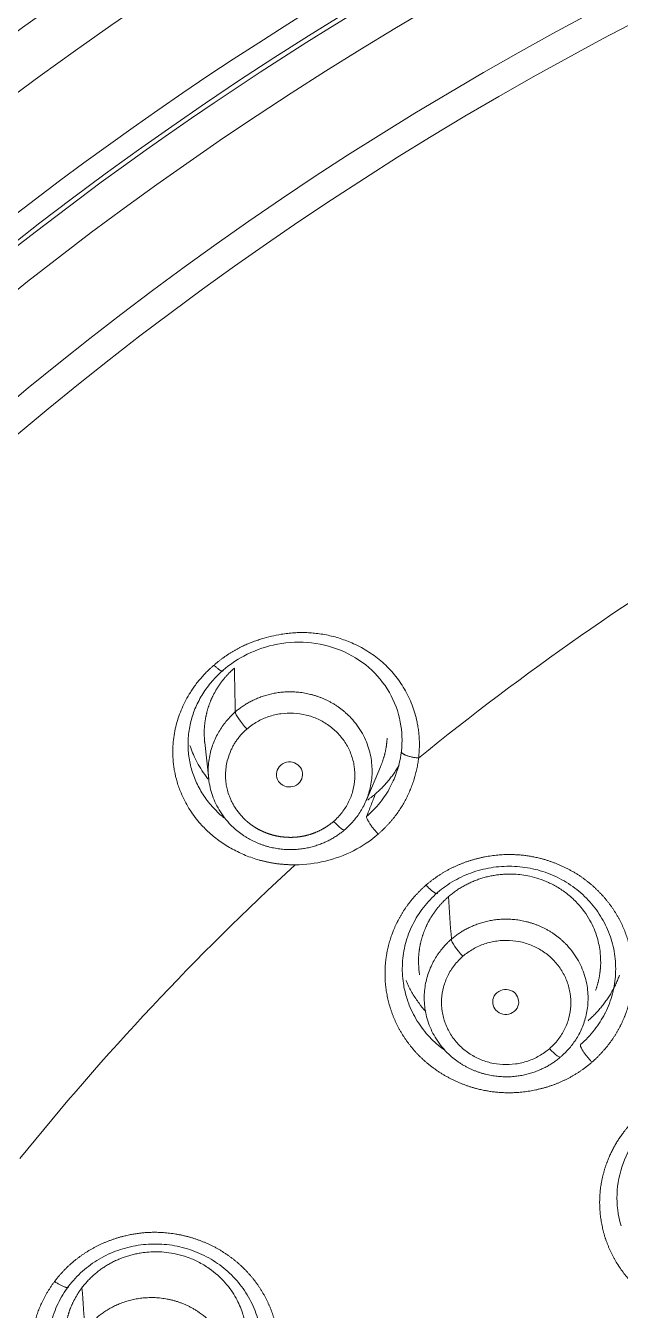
# Model space of a CAD drawing. Extents: x 19821 to 22981, y -91 to 2224.
# Drawn here: x 20707.2 to 20717.51, y 1238.57 to 1260.85 of the extents above; entities that cross this region are included whole.
import ezdxf

# ---------------------------------------------------------------- set-up
doc = ezdxf.new("R2010")
doc.units = 0
doc.header["$LTSCALE"] = 10
doc.header["$MEASUREMENT"] = 0
doc.layers.add('1', color=7, linetype='CONTINUOUS')

msp = doc.modelspace()

# ---------------------------------------------------------------- linework, layer by layer
at = {"layer": '1', "color": 7, "linetype": 'Continuous', "lineweight": 18}
for p, q in [((20710.307, 1248.417), (20710.376, 1247.781)), ((20713.102, 1247.405), (20713.353, 1247.996))]:
    msp.add_line(p, q, dxfattribs=at)
for centre, major_axis, ratio, start_param, end_param in [((20744.931, 1212.861), (62.577, 0), 0.961262, 0, 3.141593), ((20744.931, 1212.247), (-60.5, 0), 0.961262, 4.72417, 7.004197), ((20744.931, 1212.384), (-59.925, 0), 0.961262, 4.712389, 7.853982), ((20744.931, 1212.384), (60, 0), 0.961262, 1.582577, 4.712389), ((20711.038, 1248.734), (-0.196, 0.227), 0.184205, 0.218539, 1.780422), ((20712.539, 1247.131), (0.196, -0.227), 0.184156, 4.92313, 6.380395), ((20714.781, 1244.792), (-0.196, 0.227), 0.184352, 0.237822, 1.78049), ((20716.281, 1243.191), (0.196, -0.227), 0.184302, 4.922804, 6.395694)]:
    msp.add_ellipse(centre, major_axis=major_axis, ratio=ratio, start_param=start_param, end_param=end_param, dxfattribs=at)
at = {"layer": '1', "color": 7, "linetype": 'Continuous', "lineweight": 13}
for centre, major_axis, start_param, end_param in [((20744.931, 1212.541), (61.963, 0), 1.570796, 3.141593), ((20744.931, 1212.247), (59.425, 0), 1.570796, 4.70194), ((20744.931, 1212.247), (57.948, 0), 1.579187, 4.712389), ((20744.931, 1212.291), (57.403, 0), 1.579486, 4.712389), ((20744.931, 1213.073), (-47.825, 0), 5.266052, 5.415363), ((20744.931, 1213.073), (-47.825, 0), 5.475491, 5.624802)]:
    msp.add_ellipse(centre, major_axis=major_axis, ratio=0.961262, start_param=start_param, end_param=end_param, dxfattribs=at)
at = {"layer": '1', "color": 7, "linetype": 'Continuous', "lineweight": 18}
for points, knots in [([(20682.032, 1218.028), (20682.032, 1219.263), (20682.071, 1220.483), (20682.223, 1222.886), (20682.335, 1224.071), (20682.627, 1226.401), (20682.806, 1227.546), (20683.225, 1229.796), (20683.464, 1230.9), (20683.999, 1233.064), (20684.293, 1234.124), (20684.931, 1236.198), (20685.275, 1237.212), (20686.005, 1239.192), (20686.391, 1240.159), (20687.201, 1242.044), (20687.625, 1242.962), (20688.505, 1244.75), (20688.961, 1245.62), (20689.899, 1247.311), (20690.381, 1248.132), (20691.368, 1249.726), (20691.873, 1250.499), (20692.899, 1251.997), (20693.42, 1252.723), (20694.476, 1254.126), (20695.01, 1254.805), (20696.086, 1256.116), (20696.629, 1256.749), (20697.718, 1257.971), (20698.265, 1258.56), (20699.087, 1259.41), (20699.497, 1259.828), (20699.976, 1260.301), (20700.216, 1260.534), (20700.335, 1260.65), (20700.395, 1260.708), (20700.425, 1260.736), (20700.44, 1260.751), (20700.447, 1260.758), (20700.451, 1260.762), (20700.453, 1260.763), (20700.454, 1260.764), (20700.454, 1260.765), (20700.454, 1260.765), (20700.455, 1260.765), (20700.455, 1260.765), (20701.928, 1262.181), (20703.472, 1263.524), (20706.686, 1266.053), (20708.356, 1267.239), (20711.804, 1269.445), (20713.582, 1270.464), (20717.228, 1272.327), (20719.096, 1273.171), (20722.903, 1274.676), (20724.843, 1275.337), (20728.773, 1276.474), (20730.764, 1276.949), (20734.778, 1277.709), (20736.802, 1277.995), (20740.862, 1278.375), (20742.898, 1278.47), (20744.931, 1278.47)], [0, 0, 0, 0, 0.03125, 0.03125, 0.0625, 0.0625, 0.09375, 0.09375, 0.125, 0.125, 0.15625, 0.15625, 0.1875, 0.1875, 0.21875, 0.21875, 0.25, 0.25, 0.28125, 0.28125, 0.3125, 0.3125, 0.34375, 0.34375, 0.375, 0.375, 0.40625, 0.40625, 0.4375, 0.4375, 0.46875, 0.46875, 0.484375, 0.492188, 0.496094, 0.498047, 0.499023, 0.499512, 0.499756, 0.499878, 0.499939, 0.499969, 0.499985, 0.499992, 0.499996, 0.499996, 0.5, 0.5, 0.5625, 0.5625, 0.625, 0.625, 0.6875, 0.6875, 0.75, 0.75, 0.8125, 0.8125, 0.875, 0.875, 0.9375, 0.9375, 1, 1, 1, 1]), ([(20710.468, 1249.759), (20710.474, 1249.764), (20710.486, 1249.775), (20710.505, 1249.791), (20710.524, 1249.806), (20710.542, 1249.821), (20710.561, 1249.836), (20710.581, 1249.851), (20710.6, 1249.865), (20710.619, 1249.88), (20710.638, 1249.894), (20710.658, 1249.907), (20710.677, 1249.921), (20710.697, 1249.934), (20710.716, 1249.947), (20710.736, 1249.96), (20710.756, 1249.973), (20710.776, 1249.985), (20710.796, 1249.997), (20710.816, 1250.009), (20710.836, 1250.02), (20710.857, 1250.032), (20710.877, 1250.043), (20710.897, 1250.054), (20710.918, 1250.064), (20710.939, 1250.075), (20710.959, 1250.085), (20710.998, 1250.103), (20711.055, 1250.128), (20711.132, 1250.159), (20711.211, 1250.188), (20711.321, 1250.223), (20711.461, 1250.261), (20711.612, 1250.291), (20711.744, 1250.31), (20711.856, 1250.32), (20711.967, 1250.324), (20712.076, 1250.323), (20712.185, 1250.316), (20712.299, 1250.303), (20712.416, 1250.283), (20712.536, 1250.256), (20712.655, 1250.221), (20712.771, 1250.18), (20712.894, 1250.128), (20713.022, 1250.065), (20713.151, 1249.988), (20713.274, 1249.903), (20713.389, 1249.808), (20713.498, 1249.704), (20713.597, 1249.592), (20713.688, 1249.472), (20713.769, 1249.344), (20713.84, 1249.209), (20713.901, 1249.068), (20713.951, 1248.924), (20713.98, 1248.811), (20713.995, 1248.732), (20714.003, 1248.687), (20714.01, 1248.643), (20714.015, 1248.599), (20714.02, 1248.554), (20714.023, 1248.51), (20714.026, 1248.465), (20714.027, 1248.42), (20714.027, 1248.375), (20714.027, 1248.329), (20714.025, 1248.284), (20714.022, 1248.238), (20714.018, 1248.193), (20714.014, 1248.162), (20714.013, 1248.147)], [0, 0, 0, 0, 0.004832, 0.009643, 0.014433, 0.019204, 0.023955, 0.028687, 0.033401, 0.038097, 0.042776, 0.047438, 0.052084, 0.056714, 0.061329, 0.065929, 0.070515, 0.075088, 0.079647, 0.084195, 0.08873, 0.093255, 0.097769, 0.102273, 0.106767, 0.111253, 0.115731, 0.120201, 0.135993, 0.152075, 0.16847, 0.185198, 0.219107, 0.252894, 0.274925, 0.296703, 0.318285, 0.339729, 0.361095, 0.382445, 0.40692, 0.431335, 0.455769, 0.480302, 0.505014, 0.535604, 0.565805, 0.595777, 0.62568, 0.656329, 0.686742, 0.717097, 0.74757, 0.779074, 0.810217, 0.841177, 0.872134, 0.881224, 0.890302, 0.899371, 0.908437, 0.917505, 0.92658, 0.935667, 0.94477, 0.953894, 0.963044, 0.972225, 0.981442, 0.990699, 1, 1, 1, 1]), ([(20710.626, 1249.671), (20710.735, 1249.765), (20711.005, 1249.95), (20711.505, 1250.137), (20712.092, 1250.181), (20712.673, 1250.046), (20713.17, 1249.742), (20713.532, 1249.304), (20713.721, 1248.792), (20713.735, 1248.436), (20713.716, 1248.268)], [0, 0, 0, 0, 0.098192, 0.220454, 0.353852, 0.48914, 0.622712, 0.753797, 0.882498, 1, 1, 1, 1]), ([(20709.778, 1247.953), (20709.768, 1248.01), (20709.756, 1248.118), (20709.751, 1248.277), (20709.759, 1248.427), (20709.779, 1248.578), (20709.812, 1248.726), (20709.857, 1248.873), (20709.912, 1249.015), (20709.979, 1249.153), (20710.038, 1249.255), (20710.082, 1249.323), (20710.107, 1249.36), (20710.132, 1249.396), (20710.159, 1249.432), (20710.186, 1249.467), (20710.214, 1249.501), (20710.243, 1249.535), (20710.273, 1249.569), (20710.303, 1249.602), (20710.334, 1249.634), (20710.366, 1249.666), (20710.399, 1249.698), (20710.433, 1249.729), (20710.456, 1249.749), (20710.468, 1249.759)], [0, 0, 0, 0, 0.088033, 0.164897, 0.241296, 0.317655, 0.3944, 0.470847, 0.546705, 0.622356, 0.698182, 0.719663, 0.741117, 0.762555, 0.783987, 0.805421, 0.826867, 0.848335, 0.869834, 0.891374, 0.912963, 0.934611, 0.956327, 0.978121, 1, 1, 1, 1]), ([(20710.307, 1248.417), (20710.306, 1248.421), (20710.298, 1248.5), (20710.296, 1248.587), (20710.301, 1248.677), (20710.303, 1248.698), (20710.305, 1248.72), (20710.307, 1248.741), (20710.31, 1248.762), (20710.313, 1248.783), (20710.316, 1248.804), (20710.319, 1248.825), (20710.323, 1248.845), (20710.327, 1248.866), (20710.331, 1248.887), (20710.336, 1248.907), (20710.341, 1248.928), (20710.346, 1248.948), (20710.351, 1248.969), (20710.357, 1248.989), (20710.363, 1249.009), (20710.369, 1249.029), (20710.376, 1249.049), (20710.383, 1249.069), (20710.39, 1249.088), (20710.397, 1249.108), (20710.405, 1249.127), (20710.413, 1249.147), (20710.421, 1249.166), (20710.43, 1249.185), (20710.438, 1249.204), (20710.447, 1249.222), (20710.457, 1249.241), (20710.466, 1249.26), (20710.476, 1249.278), (20710.486, 1249.296), (20710.496, 1249.314), (20710.506, 1249.332), (20710.517, 1249.35), (20710.528, 1249.367), (20710.539, 1249.385), (20710.551, 1249.402), (20710.562, 1249.419), (20710.574, 1249.436), (20710.586, 1249.453), (20710.598, 1249.469), (20710.611, 1249.486), (20710.624, 1249.502), (20710.637, 1249.518), (20710.65, 1249.534), (20710.663, 1249.549), (20710.677, 1249.565), (20710.69, 1249.58), (20710.704, 1249.595), (20710.718, 1249.61), (20710.733, 1249.625), (20710.747, 1249.639), (20710.762, 1249.653), (20710.776, 1249.667), (20710.791, 1249.681), (20710.807, 1249.695), (20710.817, 1249.704), (20710.822, 1249.708)], [0, 0, 0, 0, 0.007154, 0.16646, 0.181304, 0.196131, 0.210941, 0.225734, 0.24051, 0.25527, 0.270013, 0.284739, 0.299449, 0.314141, 0.328817, 0.343477, 0.358119, 0.372745, 0.387355, 0.401947, 0.416523, 0.431083, 0.445626, 0.460152, 0.474662, 0.489155, 0.503631, 0.518091, 0.532535, 0.546962, 0.561373, 0.575767, 0.590144, 0.604506, 0.61885, 0.633179, 0.647491, 0.661786, 0.676066, 0.690328, 0.704575, 0.718805, 0.733019, 0.747217, 0.761398, 0.775563, 0.789711, 0.803844, 0.81796, 0.83206, 0.846144, 0.860212, 0.874263, 0.888298, 0.902317, 0.91632, 0.930307, 0.944278, 0.958233, 0.972171, 0.986094, 1, 1, 1, 1]), ([(20710.14, 1247.778), (20710.107, 1247.857), (20710.081, 1247.939), (20710.041, 1248.105), (20710.028, 1248.19), (20710.015, 1248.36), (20710.016, 1248.445), (20710.031, 1248.615), (20710.046, 1248.7), (20710.088, 1248.867), (20710.116, 1248.949), (20710.186, 1249.11), (20710.227, 1249.188), (20710.321, 1249.338), (20710.375, 1249.41), (20710.493, 1249.547), (20710.557, 1249.611), (20710.626, 1249.671)], [0, 0, 0, 0, 0.125, 0.125, 0.25, 0.25, 0.375, 0.375, 0.5, 0.5, 0.625, 0.625, 0.75, 0.75, 0.875, 0.875, 1, 1, 1, 1]), ([(20712.738, 1246.909), (20712.743, 1246.913), (20712.751, 1246.92), (20712.764, 1246.932), (20712.777, 1246.943), (20712.789, 1246.955), (20712.844, 1247.008), (20712.94, 1247.116), (20713.057, 1247.298), (20713.15, 1247.515), (20713.207, 1247.764), (20713.213, 1248.038), (20713.157, 1248.328), (20713.028, 1248.618), (20712.881, 1248.807), (20712.771, 1248.913), (20712.728, 1248.952), (20712.683, 1248.988), (20712.637, 1249.023), (20712.59, 1249.055), (20712.543, 1249.085), (20712.494, 1249.113), (20712.445, 1249.139), (20712.396, 1249.163), (20712.345, 1249.185), (20712.295, 1249.205), (20712.245, 1249.223), (20712.194, 1249.238), (20712.143, 1249.252), (20712.092, 1249.264), (20712.042, 1249.274), (20711.991, 1249.282), (20711.941, 1249.288), (20711.891, 1249.292), (20711.842, 1249.295), (20711.793, 1249.296), (20711.745, 1249.296), (20711.697, 1249.294), (20711.65, 1249.29), (20711.603, 1249.285), (20711.558, 1249.279), (20711.513, 1249.271), (20711.469, 1249.262), (20711.425, 1249.252), (20711.383, 1249.24), (20711.341, 1249.228), (20711.301, 1249.215), (20711.261, 1249.2), (20711.223, 1249.185), (20711.185, 1249.168), (20711.148, 1249.151), (20711.113, 1249.134), (20711.078, 1249.115), (20711.044, 1249.096), (20711.012, 1249.076), (20710.98, 1249.056), (20710.95, 1249.035), (20710.92, 1249.014), (20710.891, 1248.992), (20710.864, 1248.97), (20710.846, 1248.955), (20710.837, 1248.947)], [0, 0, 0, 0, 0.003921, 0.007817, 0.011689, 0.015536, 0.019358, 0.064573, 0.114371, 0.16875, 0.227711, 0.291254, 0.359377, 0.43208, 0.50936, 0.522766, 0.53605, 0.549213, 0.562254, 0.575174, 0.587972, 0.600648, 0.613202, 0.625635, 0.637946, 0.650136, 0.662203, 0.674149, 0.685973, 0.697676, 0.709256, 0.720715, 0.732052, 0.743267, 0.75436, 0.765331, 0.776181, 0.786908, 0.797514, 0.807998, 0.81836, 0.8286, 0.838718, 0.848715, 0.858589, 0.868342, 0.877972, 0.887481, 0.896868, 0.906133, 0.915276, 0.924297, 0.933196, 0.941973, 0.950628, 0.959162, 0.967573, 0.975863, 0.98403, 0.992076, 1, 1, 1, 1]), ([(20710.837, 1248.947), (20710.833, 1248.943), (20710.824, 1248.936), (20710.812, 1248.925), (20710.799, 1248.913), (20710.787, 1248.901), (20710.731, 1248.847), (20710.635, 1248.738), (20710.517, 1248.554), (20710.424, 1248.337), (20710.368, 1248.087), (20710.363, 1247.813), (20710.42, 1247.524), (20710.549, 1247.237), (20710.695, 1247.048), (20710.804, 1246.943), (20710.847, 1246.905), (20710.892, 1246.868), (20710.938, 1246.834), (20710.984, 1246.801), (20711.032, 1246.771), (20711.08, 1246.743), (20711.129, 1246.717), (20711.179, 1246.693), (20711.229, 1246.671), (20711.279, 1246.652), (20711.329, 1246.634), (20711.38, 1246.618), (20711.431, 1246.604), (20711.481, 1246.593), (20711.532, 1246.583), (20711.582, 1246.575), (20711.632, 1246.568), (20711.682, 1246.564), (20711.731, 1246.561), (20711.78, 1246.56), (20711.828, 1246.56), (20711.876, 1246.562), (20711.923, 1246.566), (20711.97, 1246.571), (20712.016, 1246.577), (20712.061, 1246.584), (20712.105, 1246.593), (20712.148, 1246.604), (20712.191, 1246.615), (20712.232, 1246.627), (20712.273, 1246.641), (20712.312, 1246.655), (20712.351, 1246.671), (20712.389, 1246.687), (20712.426, 1246.704), (20712.462, 1246.722), (20712.496, 1246.74), (20712.53, 1246.759), (20712.563, 1246.779), (20712.595, 1246.8), (20712.625, 1246.821), (20712.655, 1246.842), (20712.684, 1246.864), (20712.712, 1246.886), (20712.73, 1246.901), (20712.738, 1246.909)], [0, 0, 0, 0, 0.003868, 0.007742, 0.011622, 0.015507, 0.019397, 0.06511, 0.115266, 0.16986, 0.228891, 0.292354, 0.360244, 0.432556, 0.509282, 0.522646, 0.535891, 0.549015, 0.562019, 0.574904, 0.587668, 0.600313, 0.612837, 0.625242, 0.637526, 0.649691, 0.661736, 0.673661, 0.685466, 0.697151, 0.708716, 0.720162, 0.731487, 0.742693, 0.753779, 0.764745, 0.775591, 0.786318, 0.796924, 0.807411, 0.817779, 0.828026, 0.838154, 0.848162, 0.858051, 0.867819, 0.877469, 0.886998, 0.896408, 0.905698, 0.914869, 0.92392, 0.932851, 0.941663, 0.950356, 0.958928, 0.967382, 0.975716, 0.98393, 0.992025, 1, 1, 1, 1]), ([(20710.051, 1248.364), (20710.054, 1248.356), (20710.071, 1248.304), (20710.11, 1248.204), (20710.176, 1248.067), (20710.258, 1247.928), (20710.325, 1247.835), (20710.362, 1247.788), (20710.364, 1247.785)], [0, 0, 0, 0, 0.035104, 0.254155, 0.485231, 0.728345, 0.983508, 1, 1, 1, 1]), ([(20713.468, 1248.493), (20713.468, 1248.493), (20713.468, 1248.486), (20713.467, 1248.472), (20713.465, 1248.451), (20713.463, 1248.429), (20713.461, 1248.408), (20713.459, 1248.387), (20713.456, 1248.366), (20713.453, 1248.345), (20713.449, 1248.324), (20713.446, 1248.304), (20713.442, 1248.283), (20713.437, 1248.262), (20713.433, 1248.242), (20713.428, 1248.221), (20713.423, 1248.201), (20713.417, 1248.18), (20713.411, 1248.16), (20713.405, 1248.14), (20713.399, 1248.12), (20713.392, 1248.1), (20713.386, 1248.08), (20713.378, 1248.061), (20713.371, 1248.041), (20713.363, 1248.022), (20713.357, 1248.006), (20713.353, 1247.997), (20713.352, 1247.995)], [0, 0, 0, 0, 0.000044, 0.041561, 0.083033, 0.124458, 0.165838, 0.207173, 0.248461, 0.289704, 0.3309, 0.372051, 0.413156, 0.454216, 0.495229, 0.536196, 0.577118, 0.617994, 0.658823, 0.699607, 0.740345, 0.781037, 0.821683, 0.862283, 0.902837, 0.943345, 0.983807, 1, 1, 1, 1]), ([(20713.267, 1247.528), (20713.277, 1247.537), (20713.298, 1247.555), (20713.329, 1247.584), (20713.359, 1247.613), (20713.389, 1247.643), (20713.418, 1247.673), (20713.446, 1247.704), (20713.474, 1247.736), (20713.501, 1247.769), (20713.528, 1247.802), (20713.553, 1247.836), (20713.578, 1247.87), (20713.602, 1247.905), (20713.626, 1247.941), (20713.649, 1247.977), (20713.665, 1248.004), (20713.673, 1248.019), (20713.675, 1248.022)], [0, 0, 0, 0, 0.064605, 0.129362, 0.194271, 0.259332, 0.324545, 0.38991, 0.455428, 0.521097, 0.586919, 0.652893, 0.719019, 0.785296, 0.851727, 0.918309, 0.985043, 1, 1, 1, 1]), ([(20713.133, 1247.421), (20713.137, 1247.424), (20713.146, 1247.431), (20713.162, 1247.443), (20713.18, 1247.457), (20713.198, 1247.471), (20713.215, 1247.485), (20713.233, 1247.499), (20713.25, 1247.513), (20713.261, 1247.523), (20713.267, 1247.528)], [0, 0, 0, 0, 0.083299, 0.214733, 0.346008, 0.477124, 0.608081, 0.73888, 0.869519, 1, 1, 1, 1]), ([(20714.342, 1245.815), (20714.432, 1245.893), (20714.53, 1245.962), (20714.738, 1246.081), (20714.848, 1246.13), (20715.076, 1246.208), (20715.194, 1246.236), (20715.434, 1246.27), (20715.555, 1246.275), (20715.797, 1246.263), (20715.917, 1246.246), (20716.151, 1246.189), (20716.266, 1246.149), (20716.484, 1246.049), (20716.588, 1245.989), (20716.782, 1245.85), (20716.872, 1245.772), (20717.034, 1245.599), (20717.106, 1245.505), (20717.23, 1245.306), (20717.282, 1245.2), (20717.363, 1244.981), (20717.392, 1244.868), (20717.427, 1244.638), (20717.433, 1244.521), (20717.42, 1244.289), (20717.402, 1244.174), (20717.343, 1243.948), (20717.302, 1243.838), (20717.247, 1243.727), (20717.244, 1243.721), (20717.241, 1243.715)], [0, 0, 0, 0, 0.071138, 0.071138, 0.142275, 0.142275, 0.213413, 0.213413, 0.284551, 0.284551, 0.355688, 0.355688, 0.426826, 0.426826, 0.497964, 0.497964, 0.569101, 0.569101, 0.640239, 0.640239, 0.711377, 0.711377, 0.782514, 0.782514, 0.853652, 0.853652, 0.92479, 0.92479, 0.995927, 0.995927, 1, 1, 1, 1]), ([(20714.534, 1245.746), (20714.544, 1245.754), (20714.563, 1245.77), (20714.593, 1245.794), (20714.623, 1245.817), (20714.654, 1245.84), (20714.686, 1245.862), (20714.718, 1245.883), (20714.751, 1245.903), (20714.785, 1245.923), (20714.819, 1245.942), (20714.854, 1245.96), (20714.889, 1245.977), (20714.924, 1245.994), (20714.961, 1246.01), (20714.997, 1246.024), (20715.035, 1246.038), (20715.072, 1246.051), (20715.11, 1246.064), (20715.149, 1246.075), (20715.187, 1246.085), (20715.226, 1246.095), (20715.266, 1246.103), (20715.306, 1246.11), (20715.346, 1246.117), (20715.386, 1246.123), (20715.426, 1246.127), (20715.467, 1246.131), (20715.508, 1246.133), (20715.549, 1246.135), (20715.59, 1246.135), (20715.631, 1246.135), (20715.702, 1246.132), (20715.806, 1246.123), (20715.949, 1246.098), (20716.105, 1246.055), (20716.269, 1245.991), (20716.439, 1245.902), (20716.608, 1245.783), (20716.805, 1245.601), (20716.987, 1245.351), (20717.113, 1245.052), (20717.167, 1244.781), (20717.171, 1244.606), (20717.166, 1244.516), (20717.164, 1244.495), (20717.162, 1244.474), (20717.16, 1244.453), (20717.157, 1244.432), (20717.154, 1244.411), (20717.151, 1244.39), (20717.148, 1244.37), (20717.144, 1244.349), (20717.14, 1244.328), (20717.136, 1244.308), (20717.131, 1244.287), (20717.126, 1244.267), (20717.121, 1244.247), (20717.116, 1244.226), (20717.11, 1244.206), (20717.104, 1244.186), (20717.098, 1244.166), (20717.091, 1244.146), (20717.086, 1244.131), (20717.083, 1244.122), (20717.082, 1244.12)], [0, 0, 0, 0, 0.009301, 0.018623, 0.027965, 0.037327, 0.046709, 0.056112, 0.065535, 0.074978, 0.084442, 0.093925, 0.10343, 0.112954, 0.122499, 0.132065, 0.141651, 0.151257, 0.160884, 0.170532, 0.1802, 0.189888, 0.199597, 0.209327, 0.219077, 0.228848, 0.238639, 0.248452, 0.258284, 0.268138, 0.278012, 0.287907, 0.297823, 0.328891, 0.363787, 0.402512, 0.445068, 0.491457, 0.54168, 0.595741, 0.687729, 0.768012, 0.836556, 0.893329, 0.898632, 0.903929, 0.90922, 0.914505, 0.919784, 0.925058, 0.930325, 0.935587, 0.940843, 0.946093, 0.951337, 0.956576, 0.961808, 0.967035, 0.972256, 0.977471, 0.98268, 0.987883, 0.993081, 0.998272, 1, 1, 1, 1]), ([(20713.802, 1244.008), (20713.78, 1244.084), (20713.762, 1244.162), (20713.733, 1244.355), (20713.727, 1244.472), (20713.74, 1244.704), (20713.758, 1244.819), (20713.817, 1245.044), (20713.859, 1245.154), (20713.963, 1245.364), (20714.026, 1245.464), (20714.17, 1245.65), (20714.252, 1245.737), (20714.342, 1245.815)], [0, 0, 0, 0, 0.120144, 0.120144, 0.296115, 0.296115, 0.472087, 0.472087, 0.648058, 0.648058, 0.824029, 0.824029, 1, 1, 1, 1]), ([(20714.03, 1244.387), (20714.026, 1244.415), (20714.012, 1244.518), (20714.01, 1244.629), (20714.015, 1244.719), (20714.017, 1244.74), (20714.019, 1244.761), (20714.021, 1244.782), (20714.024, 1244.803), (20714.027, 1244.824), (20714.03, 1244.845), (20714.033, 1244.866), (20714.037, 1244.886), (20714.041, 1244.907), (20714.045, 1244.928), (20714.05, 1244.948), (20714.055, 1244.969), (20714.06, 1244.989), (20714.065, 1245.009), (20714.071, 1245.029), (20714.077, 1245.049), (20714.083, 1245.069), (20714.09, 1245.089), (20714.097, 1245.109), (20714.104, 1245.128), (20714.111, 1245.148), (20714.119, 1245.167), (20714.127, 1245.186), (20714.135, 1245.205), (20714.143, 1245.224), (20714.152, 1245.243), (20714.161, 1245.262), (20714.17, 1245.28), (20714.179, 1245.299), (20714.189, 1245.317), (20714.199, 1245.335), (20714.209, 1245.353), (20714.22, 1245.371), (20714.23, 1245.389), (20714.241, 1245.406), (20714.252, 1245.423), (20714.264, 1245.441), (20714.275, 1245.458), (20714.287, 1245.474), (20714.299, 1245.491), (20714.311, 1245.507), (20714.324, 1245.524), (20714.336, 1245.54), (20714.349, 1245.556), (20714.362, 1245.572), (20714.376, 1245.587), (20714.389, 1245.603), (20714.403, 1245.618), (20714.417, 1245.633), (20714.431, 1245.648), (20714.445, 1245.662), (20714.459, 1245.677), (20714.474, 1245.691), (20714.489, 1245.705), (20714.503, 1245.719), (20714.519, 1245.732), (20714.529, 1245.741), (20714.534, 1245.746)], [0, 0, 0, 0, 0.055911, 0.207212, 0.221327, 0.235427, 0.24951, 0.263578, 0.27763, 0.291666, 0.305687, 0.319691, 0.33368, 0.347653, 0.361611, 0.375552, 0.389478, 0.403388, 0.417283, 0.431162, 0.445025, 0.458872, 0.472704, 0.48652, 0.500321, 0.514105, 0.527875, 0.541628, 0.555366, 0.569088, 0.582795, 0.596486, 0.610161, 0.623821, 0.637466, 0.651094, 0.664708, 0.678305, 0.691887, 0.705454, 0.719005, 0.73254, 0.74606, 0.759564, 0.773053, 0.786527, 0.799985, 0.813427, 0.826854, 0.840266, 0.853662, 0.867042, 0.880407, 0.893757, 0.907091, 0.92041, 0.933714, 0.947002, 0.960274, 0.973532, 0.986773, 1, 1, 1, 1]), ([(20716.481, 1242.969), (20716.486, 1242.973), (20716.494, 1242.981), (20716.507, 1242.993), (20716.52, 1243.004), (20716.533, 1243.016), (20716.588, 1243.07), (20716.683, 1243.177), (20716.8, 1243.359), (20716.893, 1243.575), (20716.95, 1243.823), (20716.956, 1244.097), (20716.9, 1244.387), (20716.771, 1244.677), (20716.624, 1244.867), (20716.514, 1244.972), (20716.471, 1245.011), (20716.426, 1245.047), (20716.38, 1245.082), (20716.333, 1245.114), (20716.286, 1245.144), (20716.237, 1245.172), (20716.188, 1245.198), (20716.139, 1245.222), (20716.089, 1245.244), (20716.038, 1245.263), (20715.988, 1245.281), (20715.937, 1245.297), (20715.886, 1245.31), (20715.835, 1245.322), (20715.785, 1245.332), (20715.734, 1245.34), (20715.684, 1245.346), (20715.635, 1245.35), (20715.585, 1245.353), (20715.536, 1245.354), (20715.488, 1245.354), (20715.44, 1245.351), (20715.393, 1245.348), (20715.347, 1245.343), (20715.301, 1245.336), (20715.256, 1245.329), (20715.212, 1245.32), (20715.169, 1245.309), (20715.126, 1245.298), (20715.085, 1245.286), (20715.044, 1245.272), (20715.005, 1245.258), (20714.966, 1245.242), (20714.928, 1245.226), (20714.892, 1245.209), (20714.856, 1245.191), (20714.821, 1245.172), (20714.788, 1245.153), (20714.755, 1245.133), (20714.724, 1245.113), (20714.693, 1245.092), (20714.663, 1245.071), (20714.635, 1245.049), (20714.607, 1245.027), (20714.589, 1245.012), (20714.581, 1245.004)], [0, 0, 0, 0, 0.004015, 0.007996, 0.011942, 0.015855, 0.019734, 0.064711, 0.114332, 0.168596, 0.227502, 0.291049, 0.359234, 0.432056, 0.509512, 0.522904, 0.536174, 0.549324, 0.562352, 0.575259, 0.588045, 0.600709, 0.613253, 0.625675, 0.637976, 0.650156, 0.662214, 0.674151, 0.685967, 0.697662, 0.709235, 0.720687, 0.732018, 0.743227, 0.754315, 0.765282, 0.776127, 0.786851, 0.797454, 0.807935, 0.818295, 0.828533, 0.838651, 0.848646, 0.858521, 0.868274, 0.877905, 0.887415, 0.896804, 0.906072, 0.915218, 0.924242, 0.933145, 0.941927, 0.950588, 0.959127, 0.967544, 0.97584, 0.984015, 0.992068, 1, 1, 1, 1]), ([(20714.581, 1245.004), (20714.576, 1245.001), (20714.568, 1244.993), (20714.555, 1244.981), (20714.542, 1244.97), (20714.529, 1244.958), (20714.473, 1244.903), (20714.377, 1244.794), (20714.259, 1244.609), (20714.166, 1244.391), (20714.111, 1244.142), (20714.106, 1243.868), (20714.164, 1243.58), (20714.293, 1243.294), (20714.439, 1243.106), (20714.547, 1243.002), (20714.591, 1242.963), (20714.635, 1242.927), (20714.681, 1242.892), (20714.728, 1242.86), (20714.775, 1242.83), (20714.824, 1242.802), (20714.873, 1242.776), (20714.922, 1242.752), (20714.972, 1242.731), (20715.022, 1242.711), (20715.073, 1242.693), (20715.123, 1242.678), (20715.174, 1242.664), (20715.225, 1242.652), (20715.275, 1242.642), (20715.325, 1242.634), (20715.376, 1242.628), (20715.425, 1242.624), (20715.475, 1242.621), (20715.523, 1242.62), (20715.572, 1242.62), (20715.62, 1242.622), (20715.667, 1242.626), (20715.713, 1242.631), (20715.759, 1242.637), (20715.804, 1242.645), (20715.848, 1242.654), (20715.891, 1242.664), (20715.934, 1242.675), (20715.975, 1242.688), (20716.016, 1242.701), (20716.056, 1242.716), (20716.094, 1242.731), (20716.132, 1242.747), (20716.169, 1242.764), (20716.205, 1242.782), (20716.239, 1242.801), (20716.273, 1242.82), (20716.306, 1242.84), (20716.338, 1242.86), (20716.368, 1242.881), (20716.398, 1242.903), (20716.427, 1242.925), (20716.455, 1242.947), (20716.472, 1242.962), (20716.481, 1242.969)], [0, 0, 0, 0, 0.003927, 0.007866, 0.011819, 0.015784, 0.019761, 0.065641, 0.115909, 0.170562, 0.229596, 0.293008, 0.360794, 0.432949, 0.509466, 0.522824, 0.536063, 0.549181, 0.56218, 0.575059, 0.587818, 0.600457, 0.612977, 0.625376, 0.637656, 0.649816, 0.661856, 0.673777, 0.685577, 0.697258, 0.708819, 0.72026, 0.731582, 0.742784, 0.753866, 0.764828, 0.775671, 0.786394, 0.796997, 0.80748, 0.817844, 0.828089, 0.838213, 0.848218, 0.858103, 0.867869, 0.877515, 0.887041, 0.896448, 0.905735, 0.914902, 0.92395, 0.932878, 0.941687, 0.950376, 0.958946, 0.967396, 0.975726, 0.983937, 0.992028, 1, 1, 1, 1]), ([(20716.95, 1243.593), (20716.961, 1243.602), (20716.982, 1243.621), (20717.012, 1243.649), (20717.043, 1243.678), (20717.072, 1243.708), (20717.101, 1243.738), (20717.13, 1243.77), (20717.157, 1243.802), (20717.184, 1243.834), (20717.211, 1243.867), (20717.236, 1243.901), (20717.261, 1243.935), (20717.286, 1243.97), (20717.309, 1244.006), (20717.332, 1244.042), (20717.353, 1244.079), (20717.375, 1244.116), (20717.395, 1244.154), (20717.414, 1244.192), (20717.433, 1244.231), (20717.45, 1244.27), (20717.467, 1244.31), (20717.482, 1244.348), (20717.491, 1244.373), (20717.496, 1244.384)], [0, 0, 0, 0, 0.042662, 0.085424, 0.128285, 0.171246, 0.214306, 0.257466, 0.300725, 0.344084, 0.387542, 0.431099, 0.474756, 0.518512, 0.562368, 0.606322, 0.650376, 0.69453, 0.738782, 0.783134, 0.827584, 0.872134, 0.916783, 0.961531, 1, 1, 1, 1]), ([(20713.796, 1244.288), (20713.804, 1244.27), (20713.838, 1244.193), (20713.908, 1244.059), (20714.014, 1243.899), (20714.096, 1243.801), (20714.136, 1243.756)], [0, 0, 0, 0, 0.096224, 0.39729, 0.717057, 1, 1, 1, 1]), ([(20717.522, 1240.038), (20717.502, 1240.107), (20717.445, 1240.354), (20717.443, 1240.793), (20717.614, 1241.32), (20717.859, 1241.658), (20718.029, 1241.815), (20718.062, 1241.845)], [0, 0, 0, 0, 0.107706, 0.382715, 0.657917, 0.933796, 1, 1, 1, 1]), ([(20707.947, 1238.988), (20708.019, 1239.082), (20708.099, 1239.169), (20708.277, 1239.327), (20708.374, 1239.398), (20708.58, 1239.519), (20708.69, 1239.57), (20708.917, 1239.651), (20709.034, 1239.68), (20709.273, 1239.717), (20709.395, 1239.724), (20709.637, 1239.715), (20709.757, 1239.699), (20709.992, 1239.645), (20710.107, 1239.607), (20710.327, 1239.51), (20710.432, 1239.451), (20710.628, 1239.315), (20710.719, 1239.238), (20710.883, 1239.067), (20710.957, 1238.974), (20711.083, 1238.776), (20711.137, 1238.671), (20711.221, 1238.453), (20711.251, 1238.34), (20711.289, 1238.111), (20711.297, 1237.994), (20711.287, 1237.762), (20711.271, 1237.646), (20711.241, 1237.526), (20711.239, 1237.52), (20711.238, 1237.514)], [0, 0, 0, 0, 0.071138, 0.071138, 0.142275, 0.142275, 0.213413, 0.213413, 0.284551, 0.284551, 0.355688, 0.355688, 0.426826, 0.426826, 0.497964, 0.497964, 0.569101, 0.569101, 0.640239, 0.640239, 0.711377, 0.711377, 0.782514, 0.782514, 0.853652, 0.853652, 0.92479, 0.92479, 0.995927, 0.995927, 1, 1, 1, 1]), ([(20708.179, 1238.961), (20708.187, 1238.971), (20708.202, 1238.991), (20708.226, 1239.021), (20708.251, 1239.049), (20708.276, 1239.078), (20708.303, 1239.105), (20708.33, 1239.133), (20708.358, 1239.159), (20708.386, 1239.185), (20708.415, 1239.21), (20708.445, 1239.235), (20708.476, 1239.259), (20708.508, 1239.282), (20708.54, 1239.305), (20708.572, 1239.327), (20708.606, 1239.348), (20708.64, 1239.368), (20708.674, 1239.388), (20708.709, 1239.406), (20708.745, 1239.424), (20708.781, 1239.441), (20708.818, 1239.457), (20708.855, 1239.472), (20708.893, 1239.487), (20708.931, 1239.5), (20708.97, 1239.513), (20709.009, 1239.524), (20709.048, 1239.535), (20709.088, 1239.545), (20709.128, 1239.553), (20709.168, 1239.561), (20709.238, 1239.573), (20709.342, 1239.584), (20709.488, 1239.589), (20709.649, 1239.578), (20709.823, 1239.548), (20710.009, 1239.495), (20710.2, 1239.413), (20710.432, 1239.274), (20710.664, 1239.066), (20710.852, 1238.798), (20710.963, 1238.544), (20711.005, 1238.374), (20711.019, 1238.285), (20711.022, 1238.264), (20711.025, 1238.243), (20711.027, 1238.222), (20711.029, 1238.201), (20711.031, 1238.18), (20711.033, 1238.159), (20711.034, 1238.138), (20711.035, 1238.117), (20711.035, 1238.096), (20711.035, 1238.075), (20711.035, 1238.054), (20711.035, 1238.033), (20711.034, 1238.012), (20711.033, 1237.991), (20711.032, 1237.97), (20711.03, 1237.95), (20711.029, 1237.929), (20711.027, 1237.908), (20711.024, 1237.888), (20711.021, 1237.867), (20711.018, 1237.847), (20711.015, 1237.826), (20711.011, 1237.806), (20711.008, 1237.785), (20711.003, 1237.765), (20710.999, 1237.745), (20710.994, 1237.725), (20710.989, 1237.705), (20710.984, 1237.685), (20710.979, 1237.665), (20710.973, 1237.646), (20710.967, 1237.626), (20710.96, 1237.606), (20710.954, 1237.587), (20710.948, 1237.572), (20710.945, 1237.563), (20710.944, 1237.56)], [0, 0, 0, 0, 0.008592, 0.017202, 0.025832, 0.034479, 0.043146, 0.051831, 0.060535, 0.069258, 0.078, 0.08676, 0.09554, 0.104338, 0.113155, 0.12199, 0.130845, 0.139719, 0.148611, 0.157523, 0.166453, 0.175403, 0.184371, 0.193358, 0.202365, 0.21139, 0.220435, 0.229499, 0.238581, 0.247683, 0.256804, 0.265944, 0.275104, 0.303802, 0.336036, 0.371807, 0.411116, 0.453966, 0.500358, 0.550295, 0.635266, 0.709425, 0.77274, 0.825182, 0.83008, 0.834973, 0.83986, 0.844742, 0.849619, 0.85449, 0.859356, 0.864216, 0.869071, 0.873921, 0.878765, 0.883604, 0.888437, 0.893265, 0.898088, 0.902905, 0.907717, 0.912523, 0.917324, 0.92212, 0.92691, 0.931695, 0.936474, 0.941248, 0.946017, 0.95078, 0.955537, 0.96029, 0.965037, 0.969778, 0.974514, 0.979245, 0.98397, 0.98869, 0.993404, 0.998113, 1, 1, 1, 1]), ([(20707.618, 1237.662), (20707.618, 1237.663), (20707.618, 1237.664), (20707.599, 1237.781), (20707.591, 1237.897), (20707.601, 1238.129), (20707.617, 1238.245), (20707.674, 1238.471), (20707.714, 1238.581), (20707.815, 1238.793), (20707.876, 1238.893), (20707.947, 1238.988)], [0, 0, 0, 0, 0.002991, 0.002991, 0.252243, 0.252243, 0.501495, 0.501495, 0.750748, 0.750748, 1, 1, 1, 1]), ([(20707.892, 1237.871), (20707.891, 1237.872), (20707.89, 1237.88), (20707.888, 1237.896), (20707.886, 1237.917), (20707.884, 1237.938), (20707.882, 1237.959), (20707.881, 1237.98), (20707.88, 1238.001), (20707.879, 1238.022), (20707.878, 1238.043), (20707.878, 1238.064), (20707.878, 1238.085), (20707.878, 1238.105), (20707.879, 1238.126), (20707.88, 1238.147), (20707.881, 1238.168), (20707.883, 1238.189), (20707.885, 1238.21), (20707.887, 1238.23), (20707.889, 1238.251), (20707.892, 1238.271), (20707.895, 1238.292), (20707.898, 1238.312), (20707.902, 1238.333), (20707.906, 1238.353), (20707.91, 1238.373), (20707.914, 1238.393), (20707.919, 1238.414), (20707.924, 1238.434), (20707.929, 1238.453), (20707.935, 1238.473), (20707.94, 1238.493), (20707.947, 1238.513), (20707.953, 1238.532), (20707.959, 1238.551), (20707.966, 1238.571), (20707.973, 1238.59), (20707.981, 1238.609), (20707.988, 1238.628), (20707.996, 1238.647), (20708.005, 1238.665), (20708.013, 1238.684), (20708.022, 1238.702), (20708.03, 1238.721), (20708.04, 1238.739), (20708.049, 1238.757), (20708.059, 1238.775), (20708.068, 1238.793), (20708.078, 1238.81), (20708.089, 1238.828), (20708.099, 1238.845), (20708.11, 1238.862), (20708.121, 1238.879), (20708.132, 1238.896), (20708.144, 1238.912), (20708.155, 1238.929), (20708.167, 1238.945), (20708.175, 1238.956), (20708.179, 1238.961)], [0, 0, 0, 0, 0.003106, 0.021469, 0.039811, 0.058133, 0.076434, 0.094715, 0.112975, 0.131214, 0.149433, 0.167631, 0.185809, 0.203967, 0.222104, 0.24022, 0.258316, 0.276392, 0.294447, 0.312482, 0.330496, 0.34849, 0.366463, 0.384416, 0.402349, 0.420261, 0.438153, 0.456024, 0.473875, 0.491706, 0.509517, 0.527307, 0.545077, 0.562827, 0.580556, 0.598265, 0.615954, 0.633622, 0.651271, 0.668899, 0.686506, 0.704094, 0.721661, 0.739209, 0.756736, 0.774242, 0.791729, 0.809196, 0.826642, 0.844068, 0.861474, 0.87886, 0.896226, 0.913572, 0.930898, 0.948203, 0.965489, 0.982755, 1, 1, 1, 1]), ([(20710.534, 1236.62), (20710.537, 1236.624), (20710.544, 1236.634), (20710.554, 1236.648), (20710.564, 1236.662), (20710.574, 1236.676), (20710.616, 1236.739), (20710.686, 1236.863), (20710.761, 1237.064), (20710.806, 1237.294), (20710.807, 1237.548), (20710.755, 1237.818), (20710.637, 1238.09), (20710.448, 1238.348), (20710.263, 1238.504), (20710.133, 1238.585), (20710.082, 1238.615), (20710.031, 1238.641), (20709.979, 1238.666), (20709.926, 1238.688), (20709.873, 1238.708), (20709.819, 1238.726), (20709.766, 1238.741), (20709.712, 1238.755), (20709.658, 1238.766), (20709.605, 1238.775), (20709.552, 1238.782), (20709.499, 1238.787), (20709.446, 1238.791), (20709.394, 1238.792), (20709.343, 1238.791), (20709.292, 1238.789), (20709.241, 1238.785), (20709.192, 1238.78), (20709.143, 1238.772), (20709.095, 1238.764), (20709.048, 1238.753), (20709.001, 1238.742), (20708.956, 1238.729), (20708.912, 1238.715), (20708.868, 1238.699), (20708.826, 1238.683), (20708.785, 1238.665), (20708.745, 1238.647), (20708.706, 1238.627), (20708.668, 1238.606), (20708.631, 1238.585), (20708.596, 1238.563), (20708.561, 1238.54), (20708.528, 1238.517), (20708.496, 1238.493), (20708.465, 1238.468), (20708.435, 1238.443), (20708.406, 1238.418), (20708.378, 1238.392), (20708.352, 1238.365), (20708.327, 1238.339), (20708.302, 1238.312), (20708.279, 1238.285), (20708.257, 1238.258), (20708.243, 1238.24), (20708.236, 1238.231)], [0, 0, 0, 0, 0.004015, 0.007996, 0.011942, 0.015855, 0.019734, 0.064711, 0.114332, 0.168596, 0.227502, 0.291048, 0.359234, 0.432056, 0.509512, 0.522903, 0.536174, 0.549323, 0.562352, 0.575259, 0.588045, 0.600709, 0.613253, 0.625675, 0.637976, 0.650156, 0.662214, 0.674151, 0.685967, 0.697662, 0.709235, 0.720687, 0.732018, 0.743227, 0.754315, 0.765282, 0.776127, 0.786851, 0.797453, 0.807935, 0.818295, 0.828533, 0.83865, 0.848646, 0.85852, 0.868273, 0.877905, 0.887415, 0.896804, 0.906071, 0.915217, 0.924242, 0.933145, 0.941927, 0.950587, 0.959126, 0.967544, 0.97584, 0.984015, 0.992068, 1, 1, 1, 1])]:
    msp.add_open_spline(points, degree=3, knots=knots, dxfattribs=at)
at = {"layer": '1', "color": 7, "linetype": 'Continuous', "lineweight": 13}
for points, degree, knots in [([(20710.468, 1249.759), (20710.471, 1249.755), (20710.492, 1249.735), (20710.519, 1249.711), (20710.545, 1249.691), (20710.561, 1249.678), (20710.577, 1249.669), (20710.596, 1249.658), (20710.616, 1249.652), (20710.625, 1249.659), (20710.626, 1249.668), (20710.626, 1249.671)], 3, [0, 0, 0, 0, 0.039631, 0.219096, 0.308828, 0.398561, 0.488293, 0.578026, 0.75749, 0.936955, 1, 1, 1, 1]), ([(20711.038, 1248.651), (20711.092, 1248.698), (20711.152, 1248.74), (20711.278, 1248.812), (20711.345, 1248.842), (20711.483, 1248.889), (20711.555, 1248.906), (20711.7, 1248.926), (20711.774, 1248.929), (20711.92, 1248.922), (20711.993, 1248.911), (20712.135, 1248.876), (20712.205, 1248.852), (20712.337, 1248.791), (20712.4, 1248.755), (20712.518, 1248.67), (20712.572, 1248.623), (20712.67, 1248.518), (20712.714, 1248.461), (20712.789, 1248.34), (20712.82, 1248.275), (20712.869, 1248.143), (20712.887, 1248.074), (20712.908, 1247.934), (20712.912, 1247.863), (20712.904, 1247.723), (20712.893, 1247.652), (20712.857, 1247.516), (20712.832, 1247.449), (20712.769, 1247.322), (20712.731, 1247.261), (20712.643, 1247.148), (20712.594, 1247.096), (20712.539, 1247.048)], 3, [0, 0, 0, 0, 0.0625, 0.0625, 0.125, 0.125, 0.1875, 0.1875, 0.25, 0.25, 0.3125, 0.3125, 0.375, 0.375, 0.4375, 0.4375, 0.5, 0.5, 0.5625, 0.5625, 0.625, 0.625, 0.6875, 0.6875, 0.75, 0.75, 0.8125, 0.8125, 0.875, 0.875, 0.9375, 0.9375, 1, 1, 1, 1]), ([(20712.539, 1247.048), (20712.535, 1247.045), (20712.526, 1247.037), (20712.514, 1247.027), (20712.501, 1247.016), (20712.488, 1247.006), (20712.474, 1246.996), (20712.461, 1246.987), (20712.448, 1246.977), (20712.434, 1246.968), (20712.421, 1246.959), (20712.407, 1246.95), (20712.394, 1246.942), (20712.38, 1246.934), (20712.366, 1246.926), (20712.353, 1246.918), (20712.339, 1246.91), (20712.325, 1246.903), (20712.311, 1246.896), (20712.297, 1246.889), (20712.283, 1246.882), (20712.269, 1246.876), (20712.255, 1246.869), (20712.241, 1246.863), (20712.227, 1246.857), (20712.213, 1246.852), (20712.198, 1246.846), (20712.184, 1246.841), (20712.17, 1246.836), (20712.156, 1246.831), (20712.142, 1246.827), (20712.128, 1246.822), (20712.114, 1246.818), (20712.1, 1246.814), (20712.086, 1246.81), (20712.072, 1246.807), (20712.058, 1246.803), (20712.044, 1246.8), (20712.03, 1246.797), (20712.016, 1246.794), (20712.002, 1246.792), (20711.988, 1246.789), (20711.975, 1246.787), (20711.961, 1246.785), (20711.947, 1246.783), (20711.934, 1246.781), (20711.92, 1246.78), (20711.907, 1246.778), (20711.893, 1246.777), (20711.88, 1246.776), (20711.867, 1246.775), (20711.853, 1246.774), (20711.84, 1246.773), (20711.827, 1246.773), (20711.814, 1246.772), (20711.801, 1246.772), (20711.788, 1246.772), (20711.775, 1246.772), (20711.763, 1246.773), (20711.75, 1246.773), (20711.737, 1246.773), (20711.725, 1246.774), (20711.712, 1246.775), (20711.7, 1246.776), (20711.688, 1246.777), (20711.676, 1246.778), (20711.664, 1246.779), (20711.652, 1246.78), (20711.64, 1246.782), (20711.628, 1246.783), (20711.616, 1246.785), (20711.605, 1246.787), (20711.593, 1246.789), (20711.582, 1246.791), (20711.571, 1246.793), (20711.559, 1246.795), (20711.548, 1246.797), (20711.537, 1246.8), (20711.526, 1246.802), (20711.515, 1246.805), (20711.505, 1246.808), (20711.494, 1246.81), (20711.484, 1246.813), (20711.473, 1246.816), (20711.463, 1246.819), (20711.453, 1246.822), (20711.443, 1246.825), (20711.433, 1246.828), (20711.423, 1246.832), (20711.413, 1246.835), (20711.403, 1246.838), (20711.394, 1246.842), (20711.384, 1246.845), (20711.375, 1246.849), (20711.366, 1246.852), (20711.356, 1246.856), (20711.347, 1246.86), (20711.338, 1246.863), (20711.33, 1246.867), (20711.321, 1246.871), (20711.312, 1246.875), (20711.304, 1246.879), (20711.295, 1246.883), (20711.287, 1246.887), (20711.279, 1246.891), (20711.27, 1246.895), (20711.262, 1246.899), (20711.254, 1246.903), (20711.247, 1246.907), (20711.239, 1246.911), (20711.231, 1246.915), (20711.224, 1246.919), (20711.216, 1246.924), (20711.209, 1246.928), (20711.202, 1246.932), (20711.195, 1246.936), (20711.188, 1246.941), (20711.181, 1246.945), (20711.174, 1246.949), (20711.167, 1246.954), (20711.16, 1246.958), (20711.154, 1246.962), (20711.147, 1246.966), (20711.141, 1246.971), (20711.135, 1246.975), (20711.129, 1246.979), (20711.123, 1246.984), (20711.117, 1246.988), (20711.111, 1246.992), (20711.105, 1246.997), (20711.099, 1247.001), (20711.093, 1247.005), (20711.088, 1247.009), (20711.082, 1247.014), (20711.077, 1247.018), (20711.072, 1247.022), (20711.067, 1247.026), (20711.061, 1247.03), (20711.056, 1247.035), (20711.051, 1247.039), (20711.047, 1247.043), (20711.042, 1247.047), (20711.037, 1247.051), (20711.032, 1247.055), (20711.028, 1247.059), (20711.023, 1247.063), (20711.019, 1247.067), (20711.015, 1247.071), (20711.01, 1247.075), (20711.006, 1247.079), (20711.002, 1247.083), (20710.998, 1247.086), (20710.994, 1247.09), (20710.99, 1247.094), (20710.987, 1247.098), (20710.983, 1247.101), (20710.979, 1247.105), (20710.976, 1247.109), (20710.972, 1247.112), (20710.969, 1247.116), (20710.965, 1247.119), (20710.962, 1247.123), (20710.925, 1247.162), (20710.866, 1247.234), (20710.801, 1247.337), (20710.761, 1247.419), (20710.727, 1247.5), (20710.7, 1247.586), (20710.68, 1247.681), (20710.67, 1247.764), (20710.667, 1247.836), (20710.669, 1247.956), (20710.694, 1248.106), (20710.746, 1248.25), (20710.788, 1248.338), (20710.819, 1248.394), (20710.855, 1248.449), (20710.895, 1248.503), (20710.939, 1248.556), (20710.977, 1248.595), (20711.006, 1248.622), (20711.022, 1248.637), (20711.033, 1248.647), (20711.038, 1248.651)], 3, [0, 0, 0, 0, 0.004832, 0.009642, 0.014431, 0.019198, 0.023943, 0.028666, 0.033368, 0.038049, 0.042707, 0.047344, 0.051959, 0.056553, 0.061125, 0.065675, 0.070204, 0.074711, 0.079196, 0.08366, 0.088102, 0.092522, 0.096921, 0.101298, 0.105653, 0.109987, 0.114299, 0.11859, 0.122858, 0.127105, 0.131331, 0.135535, 0.139717, 0.143877, 0.148016, 0.152133, 0.156228, 0.160302, 0.164354, 0.168385, 0.172394, 0.176381, 0.180346, 0.18429, 0.188212, 0.192113, 0.195992, 0.199849, 0.203684, 0.207498, 0.21129, 0.215061, 0.21881, 0.222537, 0.226243, 0.229927, 0.233589, 0.237229, 0.240848, 0.244446, 0.248021, 0.251575, 0.255107, 0.258618, 0.262107, 0.265574, 0.26902, 0.272444, 0.275846, 0.279227, 0.282586, 0.285923, 0.289239, 0.292533, 0.295805, 0.299056, 0.302285, 0.305492, 0.308678, 0.311842, 0.314984, 0.318105, 0.321204, 0.324282, 0.327337, 0.330371, 0.333384, 0.336374, 0.339344, 0.342291, 0.345217, 0.348121, 0.351003, 0.353864, 0.356703, 0.359521, 0.362316, 0.365091, 0.367843, 0.370574, 0.373283, 0.375971, 0.378636, 0.381281, 0.383903, 0.386504, 0.389083, 0.391641, 0.394176, 0.396691, 0.399183, 0.401654, 0.404103, 0.406531, 0.408937, 0.411321, 0.413684, 0.416025, 0.418344, 0.420641, 0.422917, 0.425172, 0.427404, 0.429615, 0.431804, 0.433972, 0.436118, 0.438242, 0.440345, 0.442426, 0.444485, 0.446523, 0.448539, 0.450533, 0.452506, 0.454457, 0.456386, 0.458294, 0.46018, 0.462045, 0.463887, 0.465708, 0.467508, 0.469286, 0.471042, 0.472776, 0.474489, 0.47618, 0.477849, 0.479497, 0.481123, 0.482728, 0.484311, 0.485872, 0.487411, 0.488929, 0.490425, 0.4919, 0.493353, 0.494784, 0.496194, 0.497581, 0.498948, 0.543054, 0.578533, 0.605381, 0.623592, 0.655956, 0.684566, 0.709417, 0.730505, 0.747828, 0.815777, 0.864408, 0.88261, 0.901287, 0.920436, 0.940057, 0.960147, 0.980706, 0.987795, 0.994227, 1, 1, 1, 1]), ([(20711.876, 1246.297), (20711.868, 1246.297), (20711.851, 1246.297), (20711.826, 1246.297), (20711.802, 1246.298), (20711.777, 1246.298), (20711.753, 1246.299), (20711.728, 1246.301), (20711.704, 1246.302), (20711.68, 1246.304), (20711.655, 1246.306), (20711.631, 1246.308), (20711.607, 1246.31), (20711.583, 1246.313), (20711.559, 1246.316), (20711.535, 1246.319), (20711.511, 1246.323), (20711.487, 1246.326), (20711.464, 1246.331), (20711.44, 1246.335), (20711.416, 1246.339), (20711.393, 1246.344), (20711.37, 1246.349), (20711.346, 1246.355), (20711.323, 1246.36), (20711.3, 1246.366), (20711.276, 1246.372), (20711.221, 1246.388), (20711.133, 1246.415), (20711.015, 1246.459), (20710.9, 1246.51), (20710.788, 1246.567), (20710.679, 1246.631), (20710.575, 1246.7), (20710.476, 1246.774), (20710.383, 1246.854), (20710.294, 1246.94), (20710.171, 1247.075), (20710.026, 1247.272), (20709.904, 1247.511), (20709.825, 1247.732), (20709.792, 1247.87), (20709.779, 1247.944), (20709.778, 1247.953)], 3, [0, 0, 0, 0, 0.008224, 0.016426, 0.024607, 0.032767, 0.040907, 0.049029, 0.057134, 0.065223, 0.073297, 0.081356, 0.089403, 0.097439, 0.105463, 0.113478, 0.121485, 0.129485, 0.137479, 0.145467, 0.153452, 0.161435, 0.169416, 0.177396, 0.185378, 0.193362, 0.201348, 0.20934, 0.251337, 0.293328, 0.335463, 0.377897, 0.420778, 0.463208, 0.505489, 0.547783, 0.590254, 0.633067, 0.738911, 0.846318, 0.918394, 0.99024, 1, 1, 1, 1]), ([(20710.638, 1247.113), (20710.626, 1247.123), (20710.614, 1247.133), (20710.534, 1247.202), (20710.471, 1247.266), (20710.356, 1247.401), (20710.304, 1247.472), (20710.213, 1247.621), (20710.173, 1247.698), (20710.14, 1247.778)], 3, [0, 0, 0, 0, 0.054746, 0.054746, 0.369831, 0.369831, 0.684915, 0.684915, 1, 1, 1, 1]), ([(20713.588, 1247.784), (20713.569, 1247.738), (20713.547, 1247.692), (20713.472, 1247.551), (20713.412, 1247.459), (20713.274, 1247.287), (20713.197, 1247.207), (20713.113, 1247.134)], 3, [0, 0, 0, 0, 0.186558, 0.186558, 0.593279, 0.593279, 1, 1, 1, 1]), ([(20713.312, 1246.829), (20713.3, 1246.843), (20713.287, 1246.857), (20713.261, 1246.887), (20713.247, 1246.903), (20713.221, 1246.936), (20713.208, 1246.952), (20713.184, 1246.985), (20713.173, 1247.001), (20713.153, 1247.032), (20713.144, 1247.046), (20713.13, 1247.072), (20713.124, 1247.084), (20713.116, 1247.104), (20713.113, 1247.112), (20713.111, 1247.125), (20713.112, 1247.131), (20713.113, 1247.134)], 3, [0, 0, 0, 0, 0.125, 0.125, 0.25, 0.25, 0.375, 0.375, 0.5, 0.5, 0.625, 0.625, 0.75, 0.75, 0.875, 0.875, 1, 1, 1, 1]), ([(20714.141, 1245.944), (20714.464, 1246.22), (20714.855, 1246.353), (20715.054, 1246.42), (20715.479, 1246.482), (20716.112, 1246.452), (20716.504, 1246.272), (20716.898, 1246.091), (20717.184, 1245.782), (20717.467, 1245.476), (20717.609, 1245.086), (20717.749, 1244.699), (20717.725, 1244.291), (20717.713, 1244.09), (20717.607, 1243.696), (20717.516, 1243.514), (20717.339, 1243.157), (20717.018, 1242.873)], 2, [0, 0, 0, 0.125, 0.125, 0.1875, 0.25, 0.375, 0.375, 0.5, 0.5, 0.625, 0.625, 0.75, 0.75, 0.8125, 0.875, 0.875, 1, 1, 1]), ([(20717.018, 1242.873), (20716.695, 1242.597), (20716.304, 1242.464), (20716.105, 1242.397), (20715.681, 1242.336), (20715.047, 1242.366), (20714.655, 1242.546), (20714.262, 1242.727), (20713.976, 1243.035), (20713.692, 1243.341), (20713.551, 1243.731), (20713.411, 1244.118), (20713.435, 1244.526), (20713.446, 1244.727), (20713.552, 1245.121), (20713.643, 1245.303), (20713.82, 1245.66), (20714.141, 1245.944)], 2, [0, 0, 0, 0.125, 0.125, 0.1875, 0.25, 0.375, 0.375, 0.5, 0.5, 0.625, 0.625, 0.75, 0.75, 0.8125, 0.875, 0.875, 1, 1, 1]), ([(20714.781, 1244.71), (20714.836, 1244.757), (20714.895, 1244.799), (20715.021, 1244.871), (20715.088, 1244.901), (20715.226, 1244.948), (20715.298, 1244.965), (20715.443, 1244.985), (20715.517, 1244.988), (20715.663, 1244.981), (20715.736, 1244.97), (20715.878, 1244.936), (20715.948, 1244.912), (20716.08, 1244.851), (20716.143, 1244.814), (20716.261, 1244.73), (20716.315, 1244.682), (20716.413, 1244.577), (20716.457, 1244.52), (20716.532, 1244.399), (20716.563, 1244.335), (20716.612, 1244.202), (20716.63, 1244.133), (20716.651, 1243.994), (20716.654, 1243.923), (20716.647, 1243.782), (20716.636, 1243.712), (20716.6, 1243.575), (20716.575, 1243.509), (20716.511, 1243.381), (20716.473, 1243.321), (20716.386, 1243.208), (20716.336, 1243.155), (20716.282, 1243.108)], 3, [0, 0, 0, 0, 0.0625, 0.0625, 0.125, 0.125, 0.1875, 0.1875, 0.25, 0.25, 0.3125, 0.3125, 0.375, 0.375, 0.4375, 0.4375, 0.5, 0.5, 0.5625, 0.5625, 0.625, 0.625, 0.6875, 0.6875, 0.75, 0.75, 0.8125, 0.8125, 0.875, 0.875, 0.9375, 0.9375, 1, 1, 1, 1]), ([(20716.282, 1243.108), (20716.227, 1243.061), (20716.168, 1243.019), (20716.042, 1242.947), (20715.975, 1242.917), (20715.836, 1242.87), (20715.765, 1242.853), (20715.62, 1242.833), (20715.546, 1242.829), (20715.4, 1242.837), (20715.327, 1242.847), (20715.185, 1242.882), (20715.115, 1242.906), (20714.983, 1242.967), (20714.92, 1243.004), (20714.802, 1243.088), (20714.748, 1243.136), (20714.65, 1243.241), (20714.606, 1243.298), (20714.531, 1243.419), (20714.5, 1243.483), (20714.451, 1243.616), (20714.433, 1243.685), (20714.412, 1243.824), (20714.408, 1243.895), (20714.416, 1244.036), (20714.427, 1244.106), (20714.463, 1244.243), (20714.488, 1244.309), (20714.551, 1244.437), (20714.589, 1244.497), (20714.677, 1244.61), (20714.727, 1244.663), (20714.781, 1244.71)], 3, [0, 0, 0, 0, 0.0625, 0.0625, 0.125, 0.125, 0.1875, 0.1875, 0.25, 0.25, 0.3125, 0.3125, 0.375, 0.375, 0.4375, 0.4375, 0.5, 0.5, 0.5625, 0.5625, 0.625, 0.625, 0.6875, 0.6875, 0.75, 0.75, 0.8125, 0.8125, 0.875, 0.875, 0.9375, 0.9375, 1, 1, 1, 1]), ([(20714.449, 1243.091), (20714.362, 1243.156), (20714.28, 1243.229), (20714.125, 1243.394), (20714.053, 1243.488), (20713.929, 1243.687), (20713.878, 1243.793), (20713.824, 1243.937), (20713.813, 1243.972), (20713.802, 1244.008)], 3, [0, 0, 0, 0, 0.282863, 0.282863, 0.592341, 0.592341, 0.901818, 0.901818, 1, 1, 1, 1]), ([(20717.241, 1243.715), (20717.19, 1243.617), (20717.131, 1243.523), (20716.99, 1243.342), (20716.908, 1243.255), (20716.818, 1243.178)], 3, [0, 0, 0, 0, 0.485265, 0.485265, 1, 1, 1, 1]), ([(20720.735, 1238.905), (20720.418, 1238.63), (20719.82, 1238.428), (20719.4, 1238.367), (20718.979, 1238.388), (20718.568, 1238.488), (20718.377, 1238.575), (20717.991, 1238.751), (20717.414, 1239.367), (20717.272, 1239.758), (20717.202, 1239.949), (20717.143, 1240.351), (20717.166, 1240.755), (20717.22, 1240.954), (20717.273, 1241.149), (20717.545, 1241.698), (20717.862, 1241.972)], 2, [0, 0, 0, 0.125, 0.1875, 0.25, 0.3125, 0.375, 0.375, 0.5, 0.625, 0.625, 0.6875, 0.75, 0.8125, 0.8125, 0.875, 1, 1, 1]), ([(20707.705, 1239.072), (20707.961, 1239.407), (20708.314, 1239.615), (20708.495, 1239.721), (20708.896, 1239.865), (20709.523, 1239.963), (20709.945, 1239.865), (20710.369, 1239.766), (20710.715, 1239.522), (20711.059, 1239.279), (20711.282, 1238.926), (20711.502, 1238.575), (20711.567, 1238.171), (20711.599, 1237.972), (20711.581, 1237.566), (20711.531, 1237.37), (20711.435, 1236.986), (20711.182, 1236.643)], 2, [0, 0, 0, 0.125, 0.125, 0.1875, 0.25, 0.375, 0.375, 0.5, 0.5, 0.625, 0.625, 0.75, 0.75, 0.8125, 0.875, 0.875, 1, 1, 1]), ([(20711.182, 1236.643), (20710.926, 1236.309), (20710.573, 1236.101), (20710.392, 1235.995), (20709.991, 1235.85), (20709.365, 1235.753), (20708.943, 1235.851), (20708.518, 1235.949), (20708.172, 1236.194), (20707.828, 1236.436), (20707.605, 1236.79), (20707.385, 1237.14), (20707.32, 1237.544), (20707.288, 1237.743), (20707.306, 1238.149), (20707.356, 1238.345), (20707.452, 1238.73), (20707.705, 1239.072)], 2, [0, 0, 0, 0.125, 0.125, 0.1875, 0.25, 0.375, 0.375, 0.5, 0.5, 0.625, 0.625, 0.75, 0.75, 0.8125, 0.875, 0.875, 1, 1, 1])]:
    msp.add_open_spline(points, degree=degree, knots=knots, dxfattribs=at)
for points, degree in [([(20710.822, 1249.708), (20710.827, 1249.455), (20710.832, 1249.201), (20710.837, 1248.947)], 3), ([(20714.013, 1248.147), (20713.97, 1247.768), (20713.608, 1247.084), (20713.312, 1246.829)], 2), ([(20713.267, 1247.528), (20713.241, 1247.462), (20713.19, 1247.331), (20713.139, 1247.2), (20713.113, 1247.134)], 3), ([(20714.534, 1245.746), (20714.549, 1245.499), (20714.565, 1245.251), (20714.581, 1245.004)], 3), ([(20708.179, 1238.961), (20708.198, 1238.718), (20708.217, 1238.474), (20708.236, 1238.231)], 3)]:
    msp.add_open_spline(points, degree=degree, dxfattribs=at)
at = {"layer": '1', "color": 7, "linetype": 'Continuous', "lineweight": 18}
for points in [[(20713.716, 1248.268), (20713.697, 1248.102), (20713.654, 1247.938), (20713.588, 1247.784)], [(20711.625, 1248.024), (20711.587, 1247.987), (20711.54, 1247.911), (20711.557, 1247.766), (20711.652, 1247.664), (20711.8, 1247.631), (20711.885, 1247.668), (20711.928, 1247.701)], [(20711.928, 1247.701), (20711.966, 1247.738), (20712.013, 1247.814), (20711.996, 1247.959), (20711.901, 1248.061), (20711.753, 1248.094), (20711.668, 1248.057), (20711.625, 1248.024)], [(20713.312, 1246.829), (20713.181, 1246.715), (20712.897, 1246.524), (20712.401, 1246.34), (20712.055, 1246.298), (20711.876, 1246.297)], [(20715.675, 1243.756), (20715.712, 1243.793), (20715.759, 1243.869), (20715.742, 1244.013), (20715.647, 1244.116), (20715.5, 1244.149), (20715.415, 1244.111), (20715.372, 1244.079)], [(20715.372, 1244.079), (20715.334, 1244.042), (20715.287, 1243.965), (20715.304, 1243.822), (20715.399, 1243.719), (20715.547, 1243.686), (20715.632, 1243.724), (20715.675, 1243.756)]]:
    msp.add_open_spline(points, degree=3, dxfattribs=at)
at = {"layer": '1', "color": 7, "linetype": 'Continuous', "lineweight": 13}
for points, weights in [([(20714.013, 1248.147), (20713.824, 1248.166), (20713.697, 1248.218), (20713.716, 1248.268)], [1.19336083298, 0.93318081103, 0.935568094382, 1.20052268304]), ([(20714.141, 1245.944), (20714.262, 1245.815), (20714.346, 1245.762), (20714.342, 1245.815)], [1.16177883261, 0.935096532257, 0.946632349494, 1.19638628432]), ([(20717.018, 1242.873), (20716.891, 1243.009), (20716.805, 1243.139), (20716.818, 1243.177)], [1.19662722034, 0.934546608142, 0.934457623444, 1.19636026624]), ([(20707.705, 1239.072), (20707.851, 1238.97), (20707.951, 1238.936), (20707.947, 1238.988)], [1.16177868294, 0.935096537334, 0.94663240446, 1.19638628432])]:
    msp.add_rational_spline(points, weights, degree=3, dxfattribs=at)

doc.saveas('drawing.dxf')
